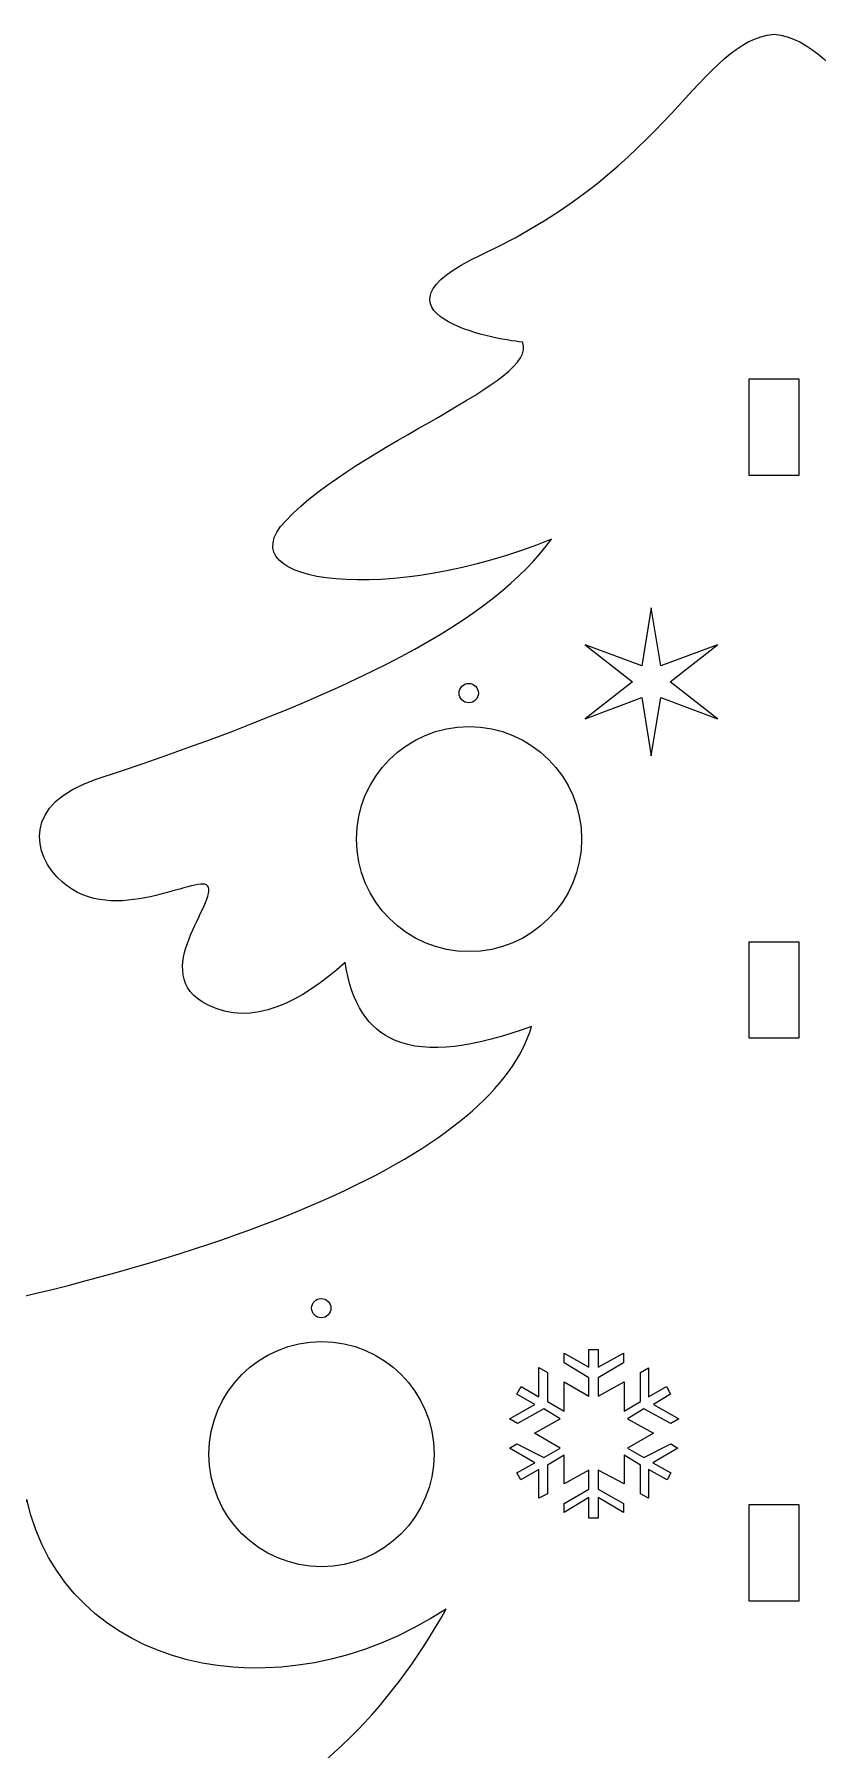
# Model space of a CAD drawing. Header units: centimetres. Extents: x -35.5 to 35.5, y -33.3 to 33.3.
# Drawn here: x -17.6 to -8.17, y 12.66 to 33.31 of the extents above; entities that cross this region are included whole.
import ezdxf

# ---------------------------------------------------------------- set-up
doc = ezdxf.new("R2010")
doc.units = ezdxf.units.CM
doc.header["$MEASUREMENT"] = 0
doc.layers.add('layer 1', color=7, linetype='Continuous')

msp = doc.modelspace()

# ---------------------------------------------------------------- linework, layer by layer
at = {"layer": 'layer 1', "lineweight": 9}
for points, knots in [([(-8.69996, 33.31105), (-9.57356, 33.23839), (-9.96072, 31.7148), (-12.21695, 30.66062), (-12.21695, 30.66062), (-13.72452, 29.95626), (-12.08477, 29.63667), (-11.72849, 29.60692), (-11.72849, 29.60692), (-11.51468, 29.13203), (-13.69064, 28.39256), (-14.57783, 27.45679), (-14.57783, 27.45679), (-15.3133, 26.68103), (-13.2985, 26.4383), (-11.37855, 27.23489), (-11.37855, 27.23489), (-12.06178, 26.28279), (-13.6937, 25.3876), (-16.85781, 24.34451), (-16.85781, 24.34451), (-17.7408, 24.05342), (-17.64141, 23.4406), (-17.26465, 23.10604), (-17.26465, 23.10604), (-16.64942, 22.55975), (-15.63923, 23.19879), (-15.51834, 23.06344), (-15.51834, 23.06344), (-15.36679, 22.89377), (-16.26437, 22.00707), (-15.51834, 21.62882), (-15.51834, 21.62882), (-14.97629, 21.35398), (-14.39222, 21.66757), (-13.86027, 22.13812), (-13.86027, 22.13812), (-13.78771, 21.6329), (-13.57903, 21.33942), (-13.26817, 21.20495), (-13.26817, 21.20495), (-12.86534, 21.03068), (-12.29083, 21.12337), (-11.61854, 21.3682), (-11.61854, 21.3682), (-12.05392, 19.90109), (-14.9346, 18.52488), (-20.39752, 17.57824), (-20.39752, 17.57824), (-21.03886, 17.4671), (-21.96695, 16.51546), (-20.2111, 15.08079), (-20.2111, 15.08079), (-19.57587, 14.56177), (-18.18689, 14.84742), (-17.69425, 15.67707), (-17.69425, 15.67707), (-17.24301, 13.62761), (-14.68004, 13.02159), (-12.64697, 14.35763), (-12.64697, 14.35763), (-13.99976, 11.91087), (-16.53834, 10.3979), (-21.15041, 11.09197), (-21.15041, 11.09197), (-22.79702, 11.33977), (-22.89712, 10.00709), (-22.9055, 9.46937), (-22.9055, 9.46937), (-22.93641, 7.48972), (-20.68618, 8.01312), (-20.56264, 7.48916), (-20.56264, 7.48916), (-20.41535, 6.86454), (-22.02846, 6.7159), (-20.58888, 5.45652), (-20.58888, 5.45652), (-19.78914, 4.75688), (-18.85519, 5.14032), (-17.28526, 5.56123), (-17.28526, 5.56123), (-16.50813, 3.77522), (-14.92701, 3.86512), (-12.92067, 4.94715), (-12.92067, 4.94715), (-14.96243, 2.01689), (-18.40334, 1.14219), (-23.06791, 0.73301), (-23.06791, 0.73301), (-25.49288, 0.5203), (-26.00866, -0.56034), (-25.48154, -1.68145), (-25.48154, -1.68145), (-24.98863, -2.72975), (-23.33723, -1.96245), (-22.81707, -2.89521), (-22.81707, -2.89521), (-22.47776, -3.50367), (-24.09401, -3.89054), (-23.00601, -5.02016), (-23.00601, -5.02016), (-22.49845, -5.54715), (-21.3276, -5.95057), (-19.02639, -5.02531), (-19.02639, -5.02531), (-17.77078, -7.03432), (-16.07257, -7.03833), (-14.04312, -5.5423), (-14.04312, -5.5423), (-12.88653, -6.70755), (-11.62595, -6.64552), (-10.24177, -5.12508), (-10.24177, -5.12508), (-10.24177, -5.12508), (-10.53621, -7.46833), (-10.53621, -7.46833), (-10.53621, -7.46833), (-10.53621, -7.46833), (-10.24177, -7.46833), (-10.24177, -7.46833), (-10.24177, -7.46833), (-10.24177, -7.46833), (-10.24177, -8.80556), (-10.24177, -8.80556), (-10.24177, -8.80556), (-10.24177, -8.80556), (-8.69996, -8.80556), (-8.69996, -8.80556), (-8.69996, -8.80556), (-8.69996, -8.80556), (-7.15815, -8.80556), (-7.15815, -8.80556), (-7.15815, -8.80556), (-7.15815, -8.80556), (-7.15815, -7.46833), (-7.15815, -7.46833), (-7.15815, -7.46833), (-7.15815, -7.46833), (-6.86371, -7.46833), (-6.86371, -7.46833), (-6.86371, -7.46833), (-6.86371, -7.46833), (-7.15815, -5.12508), (-7.15815, -5.12508), (-7.15815, -5.12508), (-5.77397, -6.64552), (-4.51339, -6.70755), (-3.35681, -5.5423), (-3.35681, -5.5423), (-1.32735, -7.03833), (0.37086, -7.03432), (1.62646, -5.02531), (1.62646, -5.02531), (3.92768, -5.95057), (5.09853, -5.54715), (5.60609, -5.02016), (5.60609, -5.02016), (6.69408, -3.89054), (5.07784, -3.50367), (5.41715, -2.89521), (5.41715, -2.89521), (5.93731, -1.96245), (7.5887, -2.72975), (8.08161, -1.68145), (8.08161, -1.68145), (8.60874, -0.56034), (8.09295, 0.5203), (5.66799, 0.73301), (5.66799, 0.73301), (1.00341, 1.14219), (-2.43749, 2.01689), (-4.47925, 4.94715), (-4.47925, 4.94715), (-2.47291, 3.86512), (-0.89179, 3.77522), (-0.11466, 5.56123), (-0.11466, 5.56123), (1.45527, 5.14032), (2.38922, 4.75688), (3.18896, 5.45652), (3.18896, 5.45652), (4.62854, 6.7159), (3.01543, 6.86454), (3.16272, 7.48916), (3.16272, 7.48916), (3.28626, 8.01312), (5.53649, 7.48972), (5.50558, 9.46937), (5.50558, 9.46937), (5.4972, 10.00709), (5.3971, 11.33977), (3.75048, 11.09197), (3.75048, 11.09197), (-0.86158, 10.3979), (-3.40016, 11.91087), (-4.75295, 14.35763), (-4.75295, 14.35763), (-2.71988, 13.02159), (-0.15691, 13.62761), (0.29433, 15.67707), (0.29433, 15.67707), (0.78697, 14.84742), (2.17595, 14.56177), (2.81117, 15.08079), (2.81117, 15.08079), (4.56703, 16.51546), (3.63894, 17.4671), (2.9976, 17.57824), (2.9976, 17.57824), (-2.46532, 18.52488), (-5.346, 19.90109), (-5.78139, 21.3682), (-5.78139, 21.3682), (-5.1091, 21.12337), (-4.53459, 21.03068), (-4.13175, 21.20495), (-4.13175, 21.20495), (-3.8209, 21.33942), (-3.61221, 21.6329), (-3.53965, 22.13812), (-3.53965, 22.13812), (-3.0077, 21.66757), (-2.42363, 21.35398), (-1.88158, 21.62882), (-1.88158, 21.62882), (-1.13555, 22.00707), (-2.03313, 22.89377), (-1.88158, 23.06344), (-1.88158, 23.06344), (-1.76069, 23.19879), (-0.7505, 22.55975), (-0.13527, 23.10604), (-0.13527, 23.10604), (0.24149, 23.4406), (0.34088, 24.05342), (-0.54211, 24.34451), (-0.54211, 24.34451), (-3.70622, 25.3876), (-5.33814, 26.28279), (-6.02137, 27.23489), (-6.02137, 27.23489), (-4.10143, 26.4383), (-2.08663, 26.68103), (-2.82209, 27.45679), (-2.82209, 27.45679), (-3.70928, 28.39256), (-5.88525, 29.13203), (-5.67143, 29.60692), (-5.67143, 29.60692), (-5.31515, 29.63667), (-3.67541, 29.95626), (-5.18297, 30.66062), (-5.18297, 30.66062), (-7.43921, 31.7148), (-7.82636, 33.23839), (-8.69996, 33.31105)], [0, 0, 0, 0, 0.01538462, 0.01538462, 0.01538462, 0.01538462, 0.03076923, 0.03076923, 0.03076923, 0.03076923, 0.04615385, 0.04615385, 0.04615385, 0.04615385, 0.06153846, 0.06153846, 0.06153846, 0.06153846, 0.07692308, 0.07692308, 0.07692308, 0.07692308, 0.09230769, 0.09230769, 0.09230769, 0.09230769, 0.10769231, 0.10769231, 0.10769231, 0.10769231, 0.12307692, 0.12307692, 0.12307692, 0.12307692, 0.13846154, 0.13846154, 0.13846154, 0.13846154, 0.15384615, 0.15384615, 0.15384615, 0.15384615, 0.16923077, 0.16923077, 0.16923077, 0.16923077, 0.18461538, 0.18461538, 0.18461538, 0.18461538, 0.2, 0.2, 0.2, 0.2, 0.21538462, 0.21538462, 0.21538462, 0.21538462, 0.23076923, 0.23076923, 0.23076923, 0.23076923, 0.24615385, 0.24615385, 0.24615385, 0.24615385, 0.26153846, 0.26153846, 0.26153846, 0.26153846, 0.27692308, 0.27692308, 0.27692308, 0.27692308, 0.29230769, 0.29230769, 0.29230769, 0.29230769, 0.30769231, 0.30769231, 0.30769231, 0.30769231, 0.32307692, 0.32307692, 0.32307692, 0.32307692, 0.33846154, 0.33846154, 0.33846154, 0.33846154, 0.35384615, 0.35384615, 0.35384615, 0.35384615, 0.36923077, 0.36923077, 0.36923077, 0.36923077, 0.38461538, 0.38461538, 0.38461538, 0.38461538, 0.4, 0.4, 0.4, 0.4, 0.41538462, 0.41538462, 0.41538462, 0.41538462, 0.43076923, 0.43076923, 0.43076923, 0.43076923, 0.44615385, 0.44615385, 0.44615385, 0.44615385, 0.46153846, 0.46153846, 0.46153846, 0.46153846, 0.47692308, 0.47692308, 0.47692308, 0.47692308, 0.49230769, 0.49230769, 0.49230769, 0.49230769, 0.50769231, 0.50769231, 0.50769231, 0.50769231, 0.52307692, 0.52307692, 0.52307692, 0.52307692, 0.53846154, 0.53846154, 0.53846154, 0.53846154, 0.55384615, 0.55384615, 0.55384615, 0.55384615, 0.56923077, 0.56923077, 0.56923077, 0.56923077, 0.58461538, 0.58461538, 0.58461538, 0.58461538, 0.6, 0.6, 0.6, 0.6, 0.61538462, 0.61538462, 0.61538462, 0.61538462, 0.63076923, 0.63076923, 0.63076923, 0.63076923, 0.64615385, 0.64615385, 0.64615385, 0.64615385, 0.66153846, 0.66153846, 0.66153846, 0.66153846, 0.67692308, 0.67692308, 0.67692308, 0.67692308, 0.69230769, 0.69230769, 0.69230769, 0.69230769, 0.70769231, 0.70769231, 0.70769231, 0.70769231, 0.72307692, 0.72307692, 0.72307692, 0.72307692, 0.73846154, 0.73846154, 0.73846154, 0.73846154, 0.75384615, 0.75384615, 0.75384615, 0.75384615, 0.76923077, 0.76923077, 0.76923077, 0.76923077, 0.78461538, 0.78461538, 0.78461538, 0.78461538, 0.8, 0.8, 0.8, 0.8, 0.81538462, 0.81538462, 0.81538462, 0.81538462, 0.83076923, 0.83076923, 0.83076923, 0.83076923, 0.84615385, 0.84615385, 0.84615385, 0.84615385, 0.86153846, 0.86153846, 0.86153846, 0.86153846, 0.87692308, 0.87692308, 0.87692308, 0.87692308, 0.89230769, 0.89230769, 0.89230769, 0.89230769, 0.90769231, 0.90769231, 0.90769231, 0.90769231, 0.92307692, 0.92307692, 0.92307692, 0.92307692, 0.93846154, 0.93846154, 0.93846154, 0.93846154, 0.95384615, 0.95384615, 0.95384615, 0.95384615, 0.96923077, 0.96923077, 0.96923077, 0.96923077, 1, 1, 1, 1]), ([(-8.99996, 29.16373), (-8.99996, 29.16373), (-8.99996, 28.00244), (-8.99996, 28.00244), (-8.99996, 28.00244), (-8.99996, 28.00244), (-8.39996, 28.00244), (-8.39996, 28.00244), (-8.39996, 28.00244), (-8.39996, 28.00244), (-8.39996, 29.16373), (-8.39996, 29.16373), (-8.39996, 29.16373), (-8.39996, 29.16373), (-8.99996, 29.16373), (-8.99996, 29.16373)], [0, 0, 0, 0, 0.2, 0.2, 0.2, 0.2, 0.4, 0.4, 0.4, 0.4, 0.6, 0.6, 0.6, 0.6, 1, 1, 1, 1]), ([(-10.17674, 26.41), (-10.17674, 26.41), (-10.06275, 25.70977), (-10.06275, 25.70977), (-10.06275, 25.70977), (-10.06275, 25.70977), (-9.37846, 25.96446), (-9.37846, 25.96446), (-9.37846, 25.96446), (-9.37846, 25.96446), (-9.94877, 25.51893), (-9.94877, 25.51893), (-9.94877, 25.51893), (-9.94877, 25.51893), (-9.37846, 25.0734), (-9.37846, 25.0734), (-9.37846, 25.0734), (-9.37846, 25.0734), (-10.06275, 25.32809), (-10.06275, 25.32809), (-10.06275, 25.32809), (-10.06275, 25.32809), (-10.17674, 24.62785), (-10.17674, 24.62785), (-10.17674, 24.62785), (-10.17674, 24.62785), (-10.29072, 25.32809), (-10.29072, 25.32809), (-10.29072, 25.32809), (-10.29072, 25.32809), (-10.97501, 25.0734), (-10.97501, 25.0734), (-10.97501, 25.0734), (-10.97501, 25.0734), (-10.4047, 25.51893), (-10.4047, 25.51893), (-10.4047, 25.51893), (-10.4047, 25.51893), (-10.97501, 25.96446), (-10.97501, 25.96446), (-10.97501, 25.96446), (-10.97501, 25.96446), (-10.29072, 25.70977), (-10.29072, 25.70977), (-10.29072, 25.70977), (-10.29072, 25.70977), (-10.17674, 26.41), (-10.17674, 26.41)], [0, 0, 0, 0, 0.07692308, 0.07692308, 0.07692308, 0.07692308, 0.15384615, 0.15384615, 0.15384615, 0.15384615, 0.23076923, 0.23076923, 0.23076923, 0.23076923, 0.30769231, 0.30769231, 0.30769231, 0.30769231, 0.38461538, 0.38461538, 0.38461538, 0.38461538, 0.46153846, 0.46153846, 0.46153846, 0.46153846, 0.53846154, 0.53846154, 0.53846154, 0.53846154, 0.61538462, 0.61538462, 0.61538462, 0.61538462, 0.69230769, 0.69230769, 0.69230769, 0.69230769, 0.76923077, 0.76923077, 0.76923077, 0.76923077, 0.84615385, 0.84615385, 0.84615385, 0.84615385, 1, 1, 1, 1]), ([(-12.37428, 25.49783), (-12.43841, 25.49783), (-12.49041, 25.44582), (-12.49041, 25.3817), (-12.49041, 25.3817), (-12.49041, 25.31758), (-12.43841, 25.26557), (-12.37428, 25.26557), (-12.37428, 25.26557), (-12.31016, 25.26557), (-12.25815, 25.31758), (-12.25815, 25.3817), (-12.25815, 25.3817), (-12.25815, 25.44582), (-12.31016, 25.49783), (-12.37428, 25.49783)], [0, 0, 0, 0, 0.2, 0.2, 0.2, 0.2, 0.4, 0.4, 0.4, 0.4, 0.6, 0.6, 0.6, 0.6, 1, 1, 1, 1]), ([(-12.37099, 24.97978), (-13.11925, 24.97978), (-13.72583, 24.3732), (-13.72583, 23.62494), (-13.72583, 23.62494), (-13.72583, 22.87668), (-13.11925, 22.2701), (-12.37099, 22.2701), (-12.37099, 22.2701), (-11.62274, 22.2701), (-11.01615, 22.87668), (-11.01615, 23.62494), (-11.01615, 23.62494), (-11.01615, 24.3732), (-11.62274, 24.97978), (-12.37099, 24.97978)], [0, 0, 0, 0, 0.2, 0.2, 0.2, 0.2, 0.4, 0.4, 0.4, 0.4, 0.6, 0.6, 0.6, 0.6, 1, 1, 1, 1]), ([(-8.99996, 22.38954), (-8.99996, 22.38954), (-8.99996, 21.22825), (-8.99996, 21.22825), (-8.99996, 21.22825), (-8.99996, 21.22825), (-8.39996, 21.22825), (-8.39996, 21.22825), (-8.39996, 21.22825), (-8.39996, 21.22825), (-8.39996, 22.38954), (-8.39996, 22.38954), (-8.39996, 22.38954), (-8.39996, 22.38954), (-8.99996, 22.38954), (-8.99996, 22.38954)], [0, 0, 0, 0, 0.2, 0.2, 0.2, 0.2, 0.4, 0.4, 0.4, 0.4, 0.6, 0.6, 0.6, 0.6, 1, 1, 1, 1]), ([(-14.14953, 18.09503), (-14.21365, 18.09503), (-14.26566, 18.04302), (-14.26566, 17.9789), (-14.26566, 17.9789), (-14.26566, 17.91478), (-14.21365, 17.86277), (-14.14953, 17.86277), (-14.14953, 17.86277), (-14.08541, 17.86277), (-14.0334, 17.91478), (-14.0334, 17.9789), (-14.0334, 17.9789), (-14.0334, 18.04302), (-14.08541, 18.09503), (-14.14953, 18.09503)], [0, 0, 0, 0, 0.2, 0.2, 0.2, 0.2, 0.4, 0.4, 0.4, 0.4, 0.6, 0.6, 0.6, 0.6, 1, 1, 1, 1]), ([(-14.14624, 17.57698), (-14.8945, 17.57698), (-15.50108, 16.9704), (-15.50108, 16.22214), (-15.50108, 16.22214), (-15.50108, 15.47388), (-14.8945, 14.8673), (-14.14624, 14.8673), (-14.14624, 14.8673), (-13.39798, 14.8673), (-12.7914, 15.47388), (-12.7914, 16.22214), (-12.7914, 16.22214), (-12.7914, 16.9704), (-13.39798, 17.57698), (-14.14624, 17.57698)], [0, 0, 0, 0, 0.2, 0.2, 0.2, 0.2, 0.4, 0.4, 0.4, 0.4, 0.6, 0.6, 0.6, 0.6, 1, 1, 1, 1]), ([(-10.92875, 17.48249), (-10.92875, 17.48249), (-10.92875, 17.27013), (-10.92875, 17.27013), (-10.92875, 17.27013), (-10.92875, 17.27013), (-11.22699, 17.43581), (-11.22699, 17.43581), (-11.22699, 17.43581), (-11.22699, 17.43581), (-11.22699, 17.32059), (-11.22699, 17.32059), (-11.22699, 17.32059), (-11.22699, 17.32059), (-10.92875, 17.14163), (-10.92875, 17.14163), (-10.92875, 17.14163), (-10.92875, 17.14163), (-10.92875, 16.9182), (-10.92875, 16.9182), (-10.92875, 16.9182), (-10.92875, 16.9182), (-11.22699, 17.09051), (-11.22699, 17.09051), (-11.22699, 17.09051), (-11.22699, 17.09051), (-11.22699, 16.73909), (-11.22699, 16.73909), (-11.22699, 16.73909), (-11.22699, 16.73909), (-11.42477, 16.85446), (-11.42477, 16.85446), (-11.42477, 16.85446), (-11.42477, 16.85446), (-11.42477, 17.20537), (-11.42477, 17.20537), (-11.42477, 17.20537), (-11.42477, 17.20537), (-11.53188, 17.26378), (-11.53188, 17.26378), (-11.53188, 17.26378), (-11.53188, 17.26378), (-11.53188, 16.91092), (-11.53188, 16.91092), (-11.53188, 16.91092), (-11.53188, 16.91092), (-11.74316, 17.0377), (-11.74316, 17.0377), (-11.74316, 17.0377), (-11.74316, 17.0377), (-11.79652, 16.94551), (-11.79652, 16.94551), (-11.79652, 16.94551), (-11.79652, 16.94551), (-11.57857, 16.81895), (-11.57857, 16.81895), (-11.57857, 16.81895), (-11.57857, 16.81895), (-11.88393, 16.64636), (-11.88393, 16.64636), (-11.88393, 16.64636), (-11.88393, 16.64636), (-11.78952, 16.58971), (-11.78952, 16.58971), (-11.78952, 16.58971), (-11.78952, 16.58971), (-11.47117, 16.76878), (-11.47117, 16.76878), (-11.47117, 16.76878), (-11.47117, 16.76878), (-11.27448, 16.64584), (-11.27448, 16.64584), (-11.27448, 16.64584), (-11.27448, 16.64584), (-11.58472, 16.47422), (-11.58472, 16.47422), (-11.58472, 16.47422), (-11.58472, 16.47422), (-11.274, 16.29569), (-11.274, 16.29569), (-11.274, 16.29569), (-11.274, 16.29569), (-11.47107, 16.18076), (-11.47107, 16.18076), (-11.47107, 16.18076), (-11.47107, 16.18076), (-11.79588, 16.34648), (-11.79588, 16.34648), (-11.79588, 16.34648), (-11.79588, 16.34648), (-11.88397, 16.29546), (-11.88397, 16.29546), (-11.88397, 16.29546), (-11.88397, 16.29546), (-11.5783, 16.11606), (-11.5783, 16.11606), (-11.5783, 16.11606), (-11.5783, 16.11606), (-11.7966, 15.99637), (-11.7966, 15.99637), (-11.7966, 15.99637), (-11.7966, 15.99637), (-11.74935, 15.91132), (-11.74935, 15.91132), (-11.74935, 15.91132), (-11.74935, 15.91132), (-11.53188, 16.03759), (-11.53188, 16.03759), (-11.53188, 16.03759), (-11.53188, 16.03759), (-11.53188, 15.69064), (-11.53188, 15.69064), (-11.53188, 15.69064), (-11.53188, 15.69064), (-11.42477, 15.74419), (-11.42477, 15.74419), (-11.42477, 15.74419), (-11.42477, 15.74419), (-11.42477, 16.08759), (-11.42477, 16.08759), (-11.42477, 16.08759), (-11.42477, 16.08759), (-11.22699, 16.21121), (-11.22699, 16.21121), (-11.22699, 16.21121), (-11.22699, 16.21121), (-11.22699, 15.86454), (-11.22699, 15.86454), (-11.22699, 15.86454), (-11.22699, 15.86454), (-10.92875, 16.03024), (-10.92875, 16.03024), (-10.92875, 16.03024), (-10.92875, 16.03024), (-10.92875, 15.80059), (-10.92875, 15.80059), (-10.92875, 15.80059), (-10.92875, 15.80059), (-11.22699, 15.62828), (-11.22699, 15.62828), (-11.22699, 15.62828), (-11.22699, 15.62828), (-11.22699, 15.52119), (-11.22699, 15.52119), (-11.22699, 15.52119), (-11.22699, 15.52119), (-10.92875, 15.70012), (-10.92875, 15.70012), (-10.92875, 15.70012), (-10.92875, 15.70012), (-10.92875, 15.45333), (-10.92875, 15.45333), (-10.92875, 15.45333), (-10.92875, 15.45333), (-10.81502, 15.45333), (-10.81502, 15.45333), (-10.81502, 15.45333), (-10.81502, 15.45333), (-10.81502, 15.69973), (-10.81502, 15.69973), (-10.81502, 15.69973), (-10.81502, 15.69973), (-10.51014, 15.5208), (-10.51014, 15.5208), (-10.51014, 15.5208), (-10.51014, 15.5208), (-10.51014, 15.62816), (-10.51014, 15.62816), (-10.51014, 15.62816), (-10.51014, 15.62816), (-10.81502, 15.80048), (-10.81502, 15.80048), (-10.81502, 15.80048), (-10.81502, 15.80048), (-10.81502, 16.02956), (-10.81502, 16.02956), (-10.81502, 16.02956), (-10.81502, 16.02956), (-10.50352, 15.86386), (-10.50352, 15.86386), (-10.50352, 15.86386), (-10.50352, 15.86386), (-10.50352, 16.21121), (-10.50352, 16.21121), (-10.50352, 16.21121), (-10.50352, 16.21121), (-10.30574, 16.08759), (-10.30574, 16.08759), (-10.30574, 16.08759), (-10.30574, 16.08759), (-10.30574, 15.74367), (-10.30574, 15.74367), (-10.30574, 15.74367), (-10.30574, 15.74367), (-10.21188, 15.69205), (-10.21188, 15.69205), (-10.21188, 15.69205), (-10.21188, 15.69205), (-10.21188, 16.03707), (-10.21188, 16.03707), (-10.21188, 16.03707), (-10.21188, 16.03707), (-9.98791, 15.91107), (-9.98791, 15.91107), (-9.98791, 15.91107), (-9.98791, 15.91107), (-9.94053, 15.99637), (-9.94053, 15.99637), (-9.94053, 15.99637), (-9.94053, 15.99637), (-10.15852, 16.11588), (-10.15852, 16.11588), (-10.15852, 16.11588), (-10.15852, 16.11588), (-9.85874, 16.29573), (-9.85874, 16.29573), (-9.85874, 16.29573), (-9.85874, 16.29573), (-9.94154, 16.34634), (-9.94154, 16.34634), (-9.94154, 16.34634), (-9.94154, 16.34634), (-10.26606, 16.18076), (-10.26606, 16.18076), (-10.26606, 16.18076), (-10.26606, 16.18076), (-10.46315, 16.29569), (-10.46315, 16.29569), (-10.46315, 16.29569), (-10.46315, 16.29569), (-10.15241, 16.47422), (-10.15241, 16.47422), (-10.15241, 16.47422), (-10.15241, 16.47422), (-10.46266, 16.64584), (-10.46266, 16.64584), (-10.46266, 16.64584), (-10.46266, 16.64584), (-10.26606, 16.76872), (-10.26606, 16.76872), (-10.26606, 16.76872), (-10.26606, 16.76872), (-9.94109, 16.58965), (-9.94109, 16.58965), (-9.94109, 16.58965), (-9.94109, 16.58965), (-9.84658, 16.64636), (-9.84658, 16.64636), (-9.84658, 16.64636), (-9.84658, 16.64636), (-10.15095, 16.81841), (-10.15095, 16.81841), (-10.15095, 16.81841), (-10.15095, 16.81841), (-9.94632, 16.94541), (-9.94632, 16.94541), (-9.94632, 16.94541), (-9.94632, 16.94541), (-9.9948, 17.03754), (-9.9948, 17.03754), (-9.9948, 17.03754), (-9.9948, 17.03754), (-10.21188, 16.91148), (-10.21188, 16.91148), (-10.21188, 16.91148), (-10.21188, 16.91148), (-10.21188, 17.26219), (-10.21188, 17.26219), (-10.21188, 17.26219), (-10.21188, 17.26219), (-10.30574, 17.20591), (-10.30574, 17.20591), (-10.30574, 17.20591), (-10.30574, 17.20591), (-10.30574, 16.85446), (-10.30574, 16.85446), (-10.30574, 16.85446), (-10.30574, 16.85446), (-10.50352, 16.73909), (-10.50352, 16.73909), (-10.50352, 16.73909), (-10.50352, 16.73909), (-10.50352, 17.09123), (-10.50352, 17.09123), (-10.50352, 17.09123), (-10.50352, 17.09123), (-10.81502, 16.91891), (-10.81502, 16.91891), (-10.81502, 16.91891), (-10.81502, 16.91891), (-10.81502, 17.14177), (-10.81502, 17.14177), (-10.81502, 17.14177), (-10.81502, 17.14177), (-10.51014, 17.32072), (-10.51014, 17.32072), (-10.51014, 17.32072), (-10.51014, 17.32072), (-10.51014, 17.43613), (-10.51014, 17.43613), (-10.51014, 17.43613), (-10.51014, 17.43613), (-10.81502, 17.27046), (-10.81502, 17.27046), (-10.81502, 17.27046), (-10.81502, 17.27046), (-10.81502, 17.48249), (-10.81502, 17.48249), (-10.81502, 17.48249), (-10.81502, 17.48249), (-10.92875, 17.48249), (-10.92875, 17.48249)], [0, 0, 0, 0, 0.01265823, 0.01265823, 0.01265823, 0.01265823, 0.02531646, 0.02531646, 0.02531646, 0.02531646, 0.03797468, 0.03797468, 0.03797468, 0.03797468, 0.05063291, 0.05063291, 0.05063291, 0.05063291, 0.06329114, 0.06329114, 0.06329114, 0.06329114, 0.07594937, 0.07594937, 0.07594937, 0.07594937, 0.08860759, 0.08860759, 0.08860759, 0.08860759, 0.10126582, 0.10126582, 0.10126582, 0.10126582, 0.11392405, 0.11392405, 0.11392405, 0.11392405, 0.12658228, 0.12658228, 0.12658228, 0.12658228, 0.13924051, 0.13924051, 0.13924051, 0.13924051, 0.15189873, 0.15189873, 0.15189873, 0.15189873, 0.16455696, 0.16455696, 0.16455696, 0.16455696, 0.17721519, 0.17721519, 0.17721519, 0.17721519, 0.18987342, 0.18987342, 0.18987342, 0.18987342, 0.20253165, 0.20253165, 0.20253165, 0.20253165, 0.21518987, 0.21518987, 0.21518987, 0.21518987, 0.2278481, 0.2278481, 0.2278481, 0.2278481, 0.24050633, 0.24050633, 0.24050633, 0.24050633, 0.25316456, 0.25316456, 0.25316456, 0.25316456, 0.26582278, 0.26582278, 0.26582278, 0.26582278, 0.27848101, 0.27848101, 0.27848101, 0.27848101, 0.29113924, 0.29113924, 0.29113924, 0.29113924, 0.30379747, 0.30379747, 0.30379747, 0.30379747, 0.3164557, 0.3164557, 0.3164557, 0.3164557, 0.32911392, 0.32911392, 0.32911392, 0.32911392, 0.34177215, 0.34177215, 0.34177215, 0.34177215, 0.35443038, 0.35443038, 0.35443038, 0.35443038, 0.36708861, 0.36708861, 0.36708861, 0.36708861, 0.37974684, 0.37974684, 0.37974684, 0.37974684, 0.39240506, 0.39240506, 0.39240506, 0.39240506, 0.40506329, 0.40506329, 0.40506329, 0.40506329, 0.41772152, 0.41772152, 0.41772152, 0.41772152, 0.43037975, 0.43037975, 0.43037975, 0.43037975, 0.44303797, 0.44303797, 0.44303797, 0.44303797, 0.4556962, 0.4556962, 0.4556962, 0.4556962, 0.46835443, 0.46835443, 0.46835443, 0.46835443, 0.48101266, 0.48101266, 0.48101266, 0.48101266, 0.49367089, 0.49367089, 0.49367089, 0.49367089, 0.50632911, 0.50632911, 0.50632911, 0.50632911, 0.51898734, 0.51898734, 0.51898734, 0.51898734, 0.53164557, 0.53164557, 0.53164557, 0.53164557, 0.5443038, 0.5443038, 0.5443038, 0.5443038, 0.55696203, 0.55696203, 0.55696203, 0.55696203, 0.56962025, 0.56962025, 0.56962025, 0.56962025, 0.58227848, 0.58227848, 0.58227848, 0.58227848, 0.59493671, 0.59493671, 0.59493671, 0.59493671, 0.60759494, 0.60759494, 0.60759494, 0.60759494, 0.62025316, 0.62025316, 0.62025316, 0.62025316, 0.63291139, 0.63291139, 0.63291139, 0.63291139, 0.64556962, 0.64556962, 0.64556962, 0.64556962, 0.65822785, 0.65822785, 0.65822785, 0.65822785, 0.67088608, 0.67088608, 0.67088608, 0.67088608, 0.6835443, 0.6835443, 0.6835443, 0.6835443, 0.69620253, 0.69620253, 0.69620253, 0.69620253, 0.70886076, 0.70886076, 0.70886076, 0.70886076, 0.72151899, 0.72151899, 0.72151899, 0.72151899, 0.73417722, 0.73417722, 0.73417722, 0.73417722, 0.74683544, 0.74683544, 0.74683544, 0.74683544, 0.75949367, 0.75949367, 0.75949367, 0.75949367, 0.7721519, 0.7721519, 0.7721519, 0.7721519, 0.78481013, 0.78481013, 0.78481013, 0.78481013, 0.79746835, 0.79746835, 0.79746835, 0.79746835, 0.81012658, 0.81012658, 0.81012658, 0.81012658, 0.82278481, 0.82278481, 0.82278481, 0.82278481, 0.83544304, 0.83544304, 0.83544304, 0.83544304, 0.84810127, 0.84810127, 0.84810127, 0.84810127, 0.86075949, 0.86075949, 0.86075949, 0.86075949, 0.87341772, 0.87341772, 0.87341772, 0.87341772, 0.88607595, 0.88607595, 0.88607595, 0.88607595, 0.89873418, 0.89873418, 0.89873418, 0.89873418, 0.91139241, 0.91139241, 0.91139241, 0.91139241, 0.92405063, 0.92405063, 0.92405063, 0.92405063, 0.93670886, 0.93670886, 0.93670886, 0.93670886, 0.94936709, 0.94936709, 0.94936709, 0.94936709, 0.96202532, 0.96202532, 0.96202532, 0.96202532, 0.97468354, 0.97468354, 0.97468354, 0.97468354, 1, 1, 1, 1]), ([(-8.99996, 15.61535), (-8.99996, 15.61535), (-8.99996, 14.45406), (-8.99996, 14.45406), (-8.99996, 14.45406), (-8.99996, 14.45406), (-8.39996, 14.45406), (-8.39996, 14.45406), (-8.39996, 14.45406), (-8.39996, 14.45406), (-8.39996, 15.61535), (-8.39996, 15.61535), (-8.39996, 15.61535), (-8.39996, 15.61535), (-8.99996, 15.61535), (-8.99996, 15.61535)], [0, 0, 0, 0, 0.2, 0.2, 0.2, 0.2, 0.4, 0.4, 0.4, 0.4, 0.6, 0.6, 0.6, 0.6, 1, 1, 1, 1])]:
    msp.add_open_spline(points, degree=3, knots=knots, dxfattribs=at)

doc.saveas('drawing.dxf')
